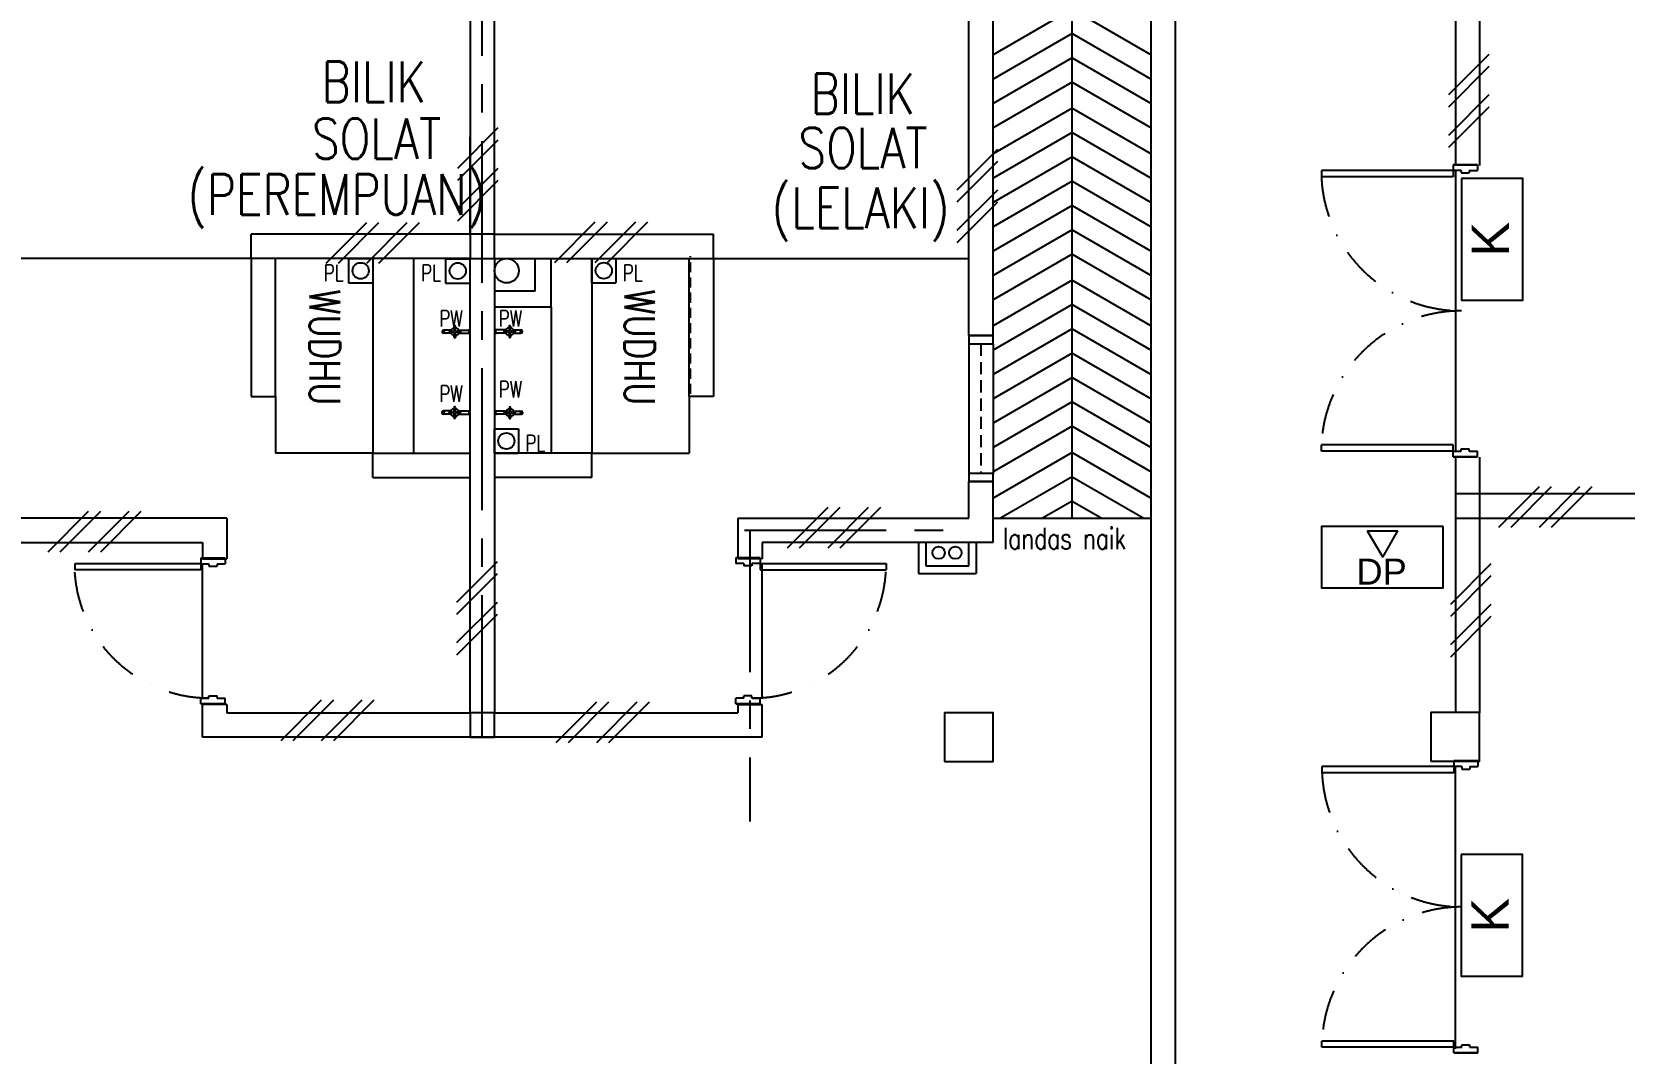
# Model space of a CAD drawing. Header units: millimetres. Extents: x 982 to 80582, y 687 to 58800.
# Drawn here: x 44089 to 53908, y 32335 to 38631 of the extents above; entities that cross this region are included whole.
import ezdxf
from ezdxf.enums import TextEntityAlignment as Align

# ---------------------------------------------------------------- set-up
doc = ezdxf.new("R2010")
doc.units = ezdxf.units.MM
for name, pattern in [('CENTER', [2, 1.25, -0.25, 0.25, -0.25]), ('DASHDOT', [1, 0.5, -0.25, 0, -0.25]), ('HIDDEN', [0.375, 0.25, -0.125])]:
    doc.linetypes.add(name, pattern=pattern)
for name, color, linetype in [('A-ARR', 4, 'Continuous'), ('A-COLUMN', 3, 'Continuous'), ('A-DOOR', 9, 'Continuous'), ('A-DROP', 8, 'Continuous'), ('A-FLR SYM', 13, 'Continuous'), ('A-HIDDEN', 8, 'HIDDEN'), ('A-PTILE', 8, 'Continuous'), ('A-RAIL', 2, 'Continuous'), ('A-ROOMSYM', 3, 'Continuous'), ('A-SANI', 4, 'Continuous'), ('A-STAIR', 2, 'Continuous'), ('A-SYM', 8, 'Continuous'), ('A-TXTBOMBA', 7, 'Continuous'), ('A-WALL', 1, 'Continuous'), ('A-WIN', 9, 'Continuous'), ('A-WLH', 7, 'Continuous'), ('Grid', 8, 'CENTER'), ('M_hd_salursedut', 4, 'Continuous')]:
    doc.layers.add(name, color=color, linetype=linetype)
doc.styles.add('arial', font='arial.ttf')
doc.styles.add('ROMANS', font='romans.shx', dxfattribs={"width": 0.75, "height": 200})
doc.styles.add('style1', font='romans.shx', dxfattribs={"height": 750})

# ---------------------------------------------------------------- blocks, each defined once
blk = doc.blocks.new('A$C05DF19D8')
at = {"color": 8}
for p, q in [((26.3, 117.7), (26.3, 163.7)), ((46.3, 117.7), (46.3, 163.7)), ((21.3, 6), (21.3, 0)), ((21.3, 6), (51.3, 6)), ((26.3, 71.9), (26.3, 6)), ((46.3, 71.9), (46.3, 6)), ((51.3, 6), (51.3, 0)), ((21.3, 0), (51.3, 0)), ((26.3, 0), (46.3, 0))]:
    blk.add_line(p, q, dxfattribs=at)
blk.add_circle((36.3, 94.8), 8.27, dxfattribs=at)
for centre, radius, start, end in [((5, 94.6), 5, 90, 270), ((24.4, 167.5), 70.6, 254.02882, 273.19439), ((36.3, 94.8), 25, 98.52024, 172.38488), ((36.3, 163.7), 10, 0, 180), ((36.3, 151.9), 10, 0, 180), ((36.3, 124.8), 5, 0, 180), ((-36.5, 105.4), 70.6, 357.84559, 15.97118), ((109.2, 105.4), 70.6, 164.02882, 182.15441), ((36.3, 94.8), 25, 7.61512, 81.47976), ((48.2, 167.5), 70.6, 266.80561, 285.97118), ((67.6, 94.6), 5, 270, 90), ((24.4, 21.8), 70.6, 86.7321, 105.97118), ((36.3, 94.8), 25, 188.28016, 262.57073), ((-36.5, 81.6), 70.6, 344.02882, 4.57514), ((36.3, 62.2), 5, 180, 0), ((109.2, 81.6), 70.6, 175.42486, 195.97118), ((36.3, 94.8), 25, 277.42927, 351.71984), ((48.2, 21.8), 70.6, 74.02882, 93.2679)]:
    blk.add_arc(centre, radius, start, end, dxfattribs=at)
blk = doc.blocks.new('A$C49831240')
at = {"layer": 'A-WLH', "color": 8}
for p, q in [((250, 575), (0, 325)), ((250, 500), (0, 250)), ((250, 325), (0, 75)), ((250, 250), (0, 0))]:
    blk.add_line(p, q, dxfattribs=at)
blk = doc.blocks.new('A$C52B244CD')
at = {"layer": 'A-WLH', "color": 8}
for p, q in [((0, 0), (250, 250)), ((75, 0), (325, 250)), ((250, 0), (500, 250)), ((325, 0), (575, 250))]:
    blk.add_line(p, q, dxfattribs=at)
blk = doc.blocks.new('A$C13432639')
at = {"layer": 'A-DOOR', "color": 8, "linetype": 'Continuous'}
for p, q in [((962.2, 1800), (812.2, 1800)), ((812.2, 1800), (812.2, 1765)), ((812.2, 1800), (962.2, 1800)), ((812.2, 1800), (812.2, 1800)), ((962.2, 1800), (962.2, 1765)), ((962.2, 1800), (962.2, 1800)), ((862.2, 1765), (812.2, 1765)), ((862.2, 1765), (862.2, 1750)), ((862.2, 1750), (912.2, 1750)), ((912.2, 1765), (912.2, 1750)), ((912.2, 1765), (962.2, 1765)), ((812.2, 0), (812.2, 35)), ((812.2, 35), (862.2, 35)), ((962.2, 0), (812.2, 0)), ((812.2, 0), (962.2, 0)), ((812.2, 0), (962.2, 0)), ((962.2, 0), (812.2, 0)), ((812.2, 0), (962.2, 0)), ((812.2, 0), (812.2, 0)), ((962.2, 0), (812.2, 0)), ((812.2, 0), (962.2, 0)), ((812.2, 0), (812.2, 0)), ((862.2, 35), (862.2, 50)), ((862.2, 50), (912.2, 50)), ((912.2, 35), (912.2, 50)), ((912.2, 35), (962.2, 35)), ((962.2, 0), (962.2, 35)), ((962.2, 0), (962.2, 0)), ((962.2, 0), (962.2, 0))]:
    blk.add_line(p, q, dxfattribs=at)
at = {"layer": 'A-DOOR', "color": 8}
for p, q in [((812.2, 1765), (0, 1765)), ((0, 1765), (0, 1727)), ((812.2, 1727), (0, 1727)), ((812.2, 1765), (812.2, 1727)), ((812.2, 73), (0, 73)), ((0, 35), (0, 73)), ((812.2, 35), (0, 35)), ((812.2, 35), (812.2, 73))]:
    blk.add_line(p, q, dxfattribs=at)
at = {"layer": 'A-DOOR', "color": 8, "linetype": 'DASHDOT', "ltscale": 500}
for centre, start, end in [((864.2, 1765), 182.51785, 270), ((864.2, 35), 90, 177.48215)]:
    blk.add_arc(centre, 865, start, end, dxfattribs=at)
blk = doc.blocks.new('A$C674C400B')
at = {"layer": 'A-DOOR', "color": 8}
for p, q in [((35, 150), (35, 927.1)), ((35, 927.1), (73, 927.1)), ((73, 150), (73, 927.1)), ((35, 150), (73, 150))]:
    blk.add_line(p, q, dxfattribs=at)
at = {"layer": 'A-DOOR', "color": 8, "linetype": 'Continuous'}
for p, q in [((0, 0), (0, 150)), ((0, 150), (0, 0)), ((0, 150), (35, 150)), ((0, 150), (0, 0)), ((0, 0), (0, 150)), ((0, 150), (0, 0)), ((0, 150), (0, 150)), ((0, 0), (0, 150)), ((0, 150), (0, 0)), ((0, 150), (0, 150)), ((35, 150), (35, 100)), ((35, 100), (50, 100)), ((50, 100), (50, 50)), ((865, 100), (850, 100)), ((850, 100), (850, 50)), ((900, 150), (865, 150)), ((865, 150), (865, 100)), ((900, 150), (900, 0)), ((900, 0), (900, 150)), ((900, 150), (900, 0)), ((900, 150), (900, 0)), ((900, 0), (900, 150)), ((900, 150), (900, 0)), ((900, 150), (900, 150)), ((900, 0), (900, 150)), ((900, 150), (900, 0)), ((900, 150), (900, 150)), ((35, 50), (50, 50)), ((35, 50), (35, 0)), ((865, 50), (850, 50)), ((865, 50), (865, 0)), ((0, 0), (35, 0)), ((0, 0), (0, 0)), ((0, 0), (0, 0)), ((900, 0), (865, 0)), ((900, 0), (900, 0)), ((900, 0), (900, 0))]:
    blk.add_line(p, q, dxfattribs=at)
at = {"layer": 'A-DOOR', "color": 8, "linetype": 'DASHDOT', "ltscale": 500}
blk.add_arc((35, 98), 830, 0.13806, 87.3759, dxfattribs=at)
blk = doc.blocks.new('A$C24AD0B22')
at = {"layer": 'A-SANI', "color": 8}
for p, q in [((0, 150), (150, 150)), ((0, 150), (0, 0)), ((150, 150), (150, 0)), ((0, 0), (150, 0))]:
    blk.add_line(p, q, dxfattribs=at)
blk.add_circle((75, 75), 50, dxfattribs=at)

msp = doc.modelspace()

# ---------------------------------------------------------------- linework, layer by layer
at = {"color": 8}
for p, q in [((45442.1, 37233.1), (43942.1, 37233.1)), ((48292.1, 37233.1), (49867.1, 37233.1)), ((45592.1, 36383.1), (45592.1, 36033.1)), ((48142.1, 36383.1), (48142.1, 36033.1)), ((46192.1, 36033.1), (45592.1, 36033.1)), ((47542.1, 36033.1), (48142.1, 36033.1))]:
    msp.add_line(p, q, dxfattribs=at)
at = {"layer": 'A-ARR', "color": 8}
msp.add_circle((47017.1, 37158.1), 75, dxfattribs=at)
at = {"layer": 'A-COLUMN', "color": 8}
for points in [[(46942.1, 37383.1), (46792.1, 37383.1), (46792.1, 37233.1), (46942.1, 37233.1)], [(53017.1, 35783.1), (52867.1, 35783.1), (52867.1, 35633.1), (53017.1, 35633.1)], [(46942.1, 34433.1), (46792.1, 34433.1), (46792.1, 34283.1), (46942.1, 34283.1)], [(49717.1, 34133.1), (50017.1, 34133.1), (50017.1, 34433.1), (49717.1, 34433.1)], [(52716.5, 34134.4), (53016.5, 34134.4), (53016.5, 34434.4), (52716.5, 34434.4)]]:
    msp.add_lwpolyline(points, close=True, dxfattribs=at)
at = {"layer": 'A-DROP', "color": 8}
for p, q in [((52867.1, 37779.1), (52867.1, 36043.1)), ((46192.1, 37233.1), (46192.1, 36033.1)), ((46442.1, 37233.1), (46442.1, 36033.1)), ((47542.1, 37233.1), (47542.1, 36033.1)), ((47292.1, 36933.1), (47292.1, 36033.1)), ((45142.1, 34518.1), (45142.1, 35348.1)), ((48592.1, 34518.1), (48592.1, 35348.1)), ((52867.1, 32362.1), (52867.1, 34098.1))]:
    msp.add_line(p, q, dxfattribs=at)
at = {"layer": 'A-HIDDEN', "color": 8, "linetype": 'HIDDEN', "ltscale": 250}
msp.add_line((48150.3, 36398.6), (48150.3, 37248.6), dxfattribs=at)
at = {"layer": 'A-PTILE', "color": 8}
for p, q in [((50504.6, 35633.1), (50504.6, 40583.1)), ((50504.6, 38771.9), (50017.1, 38490.4)), ((50504.6, 38771.9), (50992.1, 38490.4)), ((50504.6, 38621.9), (50017.1, 38340.4)), ((50504.6, 38621.9), (50992.1, 38340.4)), ((50504.6, 38471.9), (50017.1, 38190.4)), ((50504.6, 38471.9), (50992.1, 38190.4)), ((50504.6, 38321.9), (50017.1, 38040.4)), ((50504.6, 38321.9), (50992.1, 38040.4)), ((50504.6, 38160.7), (50017.1, 37879.2)), ((50504.6, 38160.7), (50992.1, 37879.2)), ((50504.6, 38010.7), (50017.1, 37729.2)), ((50504.6, 38010.7), (50992.1, 37729.2)), ((50504.6, 37860.7), (50017.1, 37579.2)), ((50504.6, 37860.7), (50992.1, 37579.2)), ((50504.6, 37710.7), (50017.1, 37429.2)), ((50504.6, 37710.7), (50992.1, 37429.2)), ((50504.6, 37560.7), (50017.1, 37279.2)), ((50504.6, 37560.7), (50992.1, 37279.2)), ((50504.6, 37410.7), (50017.1, 37129.2)), ((50504.6, 37410.7), (50992.1, 37129.2)), ((50504.6, 37260.7), (50017.1, 36979.2)), ((50504.6, 37260.7), (50992.1, 36979.2)), ((50504.6, 37099.5), (50017.1, 36818)), ((50504.6, 37099.5), (50992.1, 36818)), ((50504.6, 36949.5), (50017.1, 36668)), ((50504.6, 36949.5), (50992.1, 36668)), ((50504.6, 36799.5), (50017.1, 36518)), ((50504.6, 36799.5), (50992.1, 36518)), ((50504.6, 36649.5), (50017.1, 36368)), ((50504.6, 36649.5), (50992.1, 36368)), ((50504.6, 36499.5), (50017.1, 36218)), ((50504.6, 36499.5), (50992.1, 36218)), ((50504.6, 36349.5), (50017.1, 36068)), ((50504.6, 36349.5), (50992.1, 36068)), ((50504.6, 36199.5), (50017.1, 35918)), ((50504.6, 36199.5), (50992.1, 35918)), ((50504.6, 36038.3), (50017.1, 35756.9)), ((50504.6, 36038.3), (50992.1, 35756.9)), ((50504.6, 35888.3), (50062.5, 35633.1)), ((50504.6, 35888.3), (50946.6, 35633.1)), ((50504.6, 35738.3), (50322.3, 35633.1)), ((50504.6, 35738.3), (50686.8, 35633.1)), ((50017.1, 35633.1), (50992.1, 35633.1))]:
    msp.add_line(p, q, dxfattribs=at)
at = {"layer": 'A-RAIL', "color": 8}
for p, q in [((45442.1, 37233.1), (45442.1, 36383.1)), ((45592.1, 36383.1), (45592.1, 37233.1)), ((48142.1, 36383.1), (48142.1, 37233.1)), ((48292.1, 37233.1), (48292.1, 36383.1)), ((45442.1, 36383.1), (45592.1, 36383.1)), ((48292.1, 36383.1), (48142.1, 36383.1)), ((46192.1, 35883.1), (46192.1, 36033.1)), ((46192.1, 36033.1), (46792.1, 36033.1)), ((47542.1, 36033.1), (46942.1, 36033.1)), ((47542.1, 35883.1), (47542.1, 36033.1)), ((46192.1, 35883.1), (46792.1, 35883.1)), ((47542.1, 35883.1), (46942.1, 35883.1))]:
    msp.add_line(p, q, dxfattribs=at)
at = {"layer": 'A-STAIR', "color": 8}
for p, q in [((50992.1, 31433.1), (50992.1, 40583.1)), ((51142.1, 18833.1), (51142.1, 40583.1))]:
    msp.add_line(p, q, dxfattribs=at)
at = {"layer": 'A-TXTBOMBA', "color": 8}
for p, q in [((52323.3, 35555.6), (52419.1, 35392.5)), ((52323.3, 35555.6), (52511.7, 35555.6)), ((52419.1, 35392.5), (52511.7, 35555.6))]:
    msp.add_line(p, q, dxfattribs=at)
at = {"layer": 'A-TXTBOMBA', "color": 7}
for points in [[(52904.5, 37727.7), (52904.5, 36977.7), (53282.3, 36977.7), (53282.3, 37727.7)], [(52903.1, 33559.7), (52903.1, 32809.7), (53280.9, 32809.7), (53280.9, 33559.7)]]:
    msp.add_lwpolyline(points, close=True, dxfattribs=at)
at = {"layer": 'A-TXTBOMBA', "color": 8}
msp.add_lwpolyline([(52792.5, 35581.3), (52042.5, 35581.3), (52042.5, 35203.4), (52792.5, 35203.4)], close=True, dxfattribs=at)
at = {"layer": 'A-WALL', "color": 8}
for p, q in [((52867.1, 41558.1), (52867.1, 37808.1)), ((53017.1, 37808.1), (53017.1, 41558.1)), ((46942.1, 37383.1), (46942.1, 40733.1)), ((46792.1, 40583.1), (46792.1, 37383.1)), ((49867.1, 36758.1), (49867.1, 39583.1)), ((50017.1, 36758.1), (50017.1, 39583.1)), ((46792.1, 37383.1), (46792.1, 37983.1)), ((45442.1, 37233.1), (45442.1, 37383.1)), ((46792.1, 37383.1), (45442.1, 37383.1)), ((46942.1, 37383.1), (48292.1, 37383.1)), ((48292.1, 37233.1), (48292.1, 37383.1)), ((46792.1, 37233.1), (45442.1, 37233.1)), ((46792.1, 34433.1), (46792.1, 37233.1)), ((46942.1, 37233.1), (46942.1, 34433.1)), ((46942.1, 37233.1), (48292.1, 37233.1)), ((47192.1, 37033.1), (47192.1, 37233.1)), ((47292.1, 36933.1), (47292.1, 37233.1)), ((47192.1, 37033.1), (46942.1, 37033.1)), ((47292.1, 36933.1), (46942.1, 36933.1)), ((52867.1, 36008.1), (52867.1, 34433.1)), ((53017.1, 35783.1), (53017.1, 36008.1)), ((49867.1, 35633.1), (49867.1, 35858.1)), ((50017.1, 35483.1), (50017.1, 35858.1)), ((61717.1, 35783.1), (53017.1, 35783.1)), ((45292.1, 35633.1), (43942.1, 35633.1)), ((45292.1, 35633.1), (45292.1, 35383.1)), ((48442.1, 35633.1), (48442.1, 35383.1)), ((48442.1, 35633.1), (49867.1, 35633.1)), ((53017.1, 34433.1), (53017.1, 35633.1)), ((53017.1, 35633.1), (61717.1, 35633.1)), ((43942.1, 35483.1), (45142.1, 35483.1)), ((45142.1, 35483.1), (45142.1, 35383.1)), ((48592.1, 35483.1), (48592.1, 35383.1)), ((50017.1, 35483.1), (48592.1, 35483.1)), ((49557.5, 35483.1), (49557.5, 35292.7)), ((49601.9, 35483.1), (49601.9, 35339.3)), ((49867.1, 35339.3), (49867.1, 35483.1)), ((49911.4, 35483.1), (49911.4, 35292.7)), ((45142.1, 35383.1), (45292.1, 35383.1)), ((48592.1, 35383.1), (48442.1, 35383.1)), ((49557.5, 35292.7), (49911.4, 35292.7)), ((49601.9, 35339.3), (49867.1, 35339.3)), ((45142.1, 34283.1), (45142.1, 34483.1)), ((45292.1, 34483.1), (45142.1, 34483.1)), ((45292.1, 34483.1), (45292.1, 34433.1)), ((48442.1, 34483.1), (48442.1, 34433.1)), ((48442.1, 34483.1), (48592.1, 34483.1)), ((48592.1, 34283.1), (48592.1, 34483.1)), ((45292.1, 34433.1), (46792.1, 34433.1)), ((46942.1, 34433.1), (48442.1, 34433.1)), ((48592.1, 34283.1), (45142.1, 34283.1))]:
    msp.add_line(p, q, dxfattribs=at)
at = {"layer": 'A-WALL', "color": 8, "linetype": 'Continuous', "ltscale": 900}
for p, q in [((50017.1, 36758.1), (49867.1, 36758.1)), ((49867.1, 36758.1), (50017.1, 36758.1)), ((49867.1, 35858.1), (50017.1, 35858.1)), ((50017.1, 35858.1), (49867.1, 35858.1))]:
    msp.add_line(p, q, dxfattribs=at)
at = {"layer": 'A-WIN', "color": 8}
for p, q in [((49867.1, 36708.1), (49867.1, 35908.1)), ((50017.1, 36708.1), (50017.1, 35908.1))]:
    msp.add_line(p, q, dxfattribs=at)
at = {"layer": 'A-WIN', "color": 8, "linetype": 'HIDDEN', "ltscale": 300}
msp.add_line((49942.1, 36708.1), (49942.1, 35908.1), dxfattribs=at)
at = {"layer": 'A-WIN', "color": 8, "linetype": 'Continuous'}
for points in [[(50017.1, 36708.1), (50017.1, 36758.1), (49867.1, 36758.1), (49867.1, 36708.1)], [(49867.1, 35908.1), (49867.1, 35858.1), (50017.1, 35858.1), (50017.1, 35908.1)]]:
    msp.add_lwpolyline(points, close=True, dxfattribs=at)
at = {"layer": 'A-WLH', "color": 8}
for p, q in [((45904.5, 37204.8), (46154.5, 37454.8)), ((45979.5, 37204.8), (46229.5, 37454.8)), ((46154.5, 37204.8), (46404.5, 37454.8)), ((46229.5, 37204.8), (46479.5, 37454.8)), ((47313.3, 37209), (47563.3, 37459)), ((47388.3, 37209), (47638.3, 37459)), ((47563.3, 37209), (47813.3, 37459)), ((47638.3, 37209), (47888.3, 37459)), ((45626.2, 34262.3), (45876.2, 34512.3)), ((45701.2, 34262.3), (45951.2, 34512.3)), ((45876.2, 34262.3), (46126.2, 34512.3)), ((45951.2, 34262.3), (46201.2, 34512.3)), ((47322.7, 34249.5), (47572.7, 34499.5)), ((47397.7, 34249.5), (47647.7, 34499.5)), ((47572.7, 34249.5), (47822.7, 34499.5)), ((47647.7, 34249.5), (47897.7, 34499.5))]:
    msp.add_line(p, q, dxfattribs=at)
at = {"layer": 'Grid', "color": 8, "ltscale": 700}
for p, q in [((46867.1, 34283.1), (46867.1, 52865.5)), ((48483, 35558.1), (49867.1, 35558.1)), ((48517.1, 35558.1), (48517.1, 33762.6))]:
    msp.add_line(p, q, dxfattribs=at)
at = {"layer": 'M_hd_salursedut', "color": 8}
for centre in [(49680.9, 35419.8), (49783.7, 35419.8)]:
    msp.add_circle(centre, 38.1, dxfattribs=at)

# ---------------------------------------------------------------- block references
at = {"layer": 'A-ARR', "color": 8}
for p in [(46041.6, 37083), (46640.6, 37082.1), (47540.8, 37084), (46940.5, 36033.5)]:
    msp.add_blockref('A$C24AD0B22', p, dxfattribs=at)
for p, rotation in [((46792.5, 36746.3), 90), ((46941.7, 36819.6), 270), ((46791.2, 36247.5), 90), ((46942.8, 36319.6), 270)]:
    msp.add_blockref('A$C05DF19D8', p, dxfattribs=dict(at, rotation=rotation))
at = {"layer": 'A-DOOR', "color": 8}
for p in [(52040.8, 36011.1), (52044.6, 32336)]:
    msp.add_blockref('A$C13432639', p, dxfattribs=at)
at = {"layer": 'A-DOOR', "color": 8, "xscale": -1, "rotation": 90}
msp.add_blockref('A$C674C400B', (45281.3, 35387.2), dxfattribs=at)
at = {"layer": 'A-DOOR', "color": 8, "rotation": 270}
msp.add_blockref('A$C674C400B', (48429.4, 35388), dxfattribs=at)
at = {"layer": 'A-WLH', "color": 8}
for name, p in [('A$C49831240', (52824.6, 37917.2)), ('A$C49831240', (46713.2, 37464.1)), ('A$C49831240', (49793.7, 37331)), ('A$C52B244CD', (53135.7, 35577.5)), ('A$C52B244CD', (44189.4, 35425.7)), ('A$C52B244CD', (48748.9, 35450.6)), ('A$C49831240', (46708, 34788.7)), ('A$C49831240', (52836.6, 34776.4))]:
    msp.add_blockref(name, p, dxfattribs=at)

# ---------------------------------------------------------------- texts
at = {"layer": 'A-FLR SYM', "color": 8, "style": 'ROMANS', "width": 0.75}
msp.add_text('landas naik', height=131.25, dxfattribs=at).set_placement((50076.3, 35442.6))
at = {"layer": 'A-ROOMSYM', "color": 8, "style": 'style1', "width": 0.8}
for s, p in [('BILIK ', (46266.3, 38198.4)), ('BILIK ', (49281.5, 38125)), ('SOLAT', (46215.2, 37847.9)), ('SOLAT', (49214.5, 37790.4)), ('(PEREMPUAN)', (45970.2, 37503.2)), ('(LELAKI)', (49200, 37421.8))]:
    msp.add_text(s, height=250, dxfattribs=at).set_placement(p, align=Align.CENTER)
for p in [(45802.3, 36685.4), (47744.3, 36685.4)]:
    msp.add_text('WUDHU', height=187.5, rotation=270, dxfattribs=at).set_placement(p, align=Align.CENTER)
at = {"layer": 'A-SYM', "color": 8, "linetype": 'HIDDEN', "ltscale": 500, "style": 'ROMANS', "width": 0.75}
for s, p in [('PL', (45890.2, 37094.6)), ('PL', (46490.2, 37094.6)), ('PL', (47733.4, 37094.6)), ('PW', (46602, 36813.9)), ('PW', (46968.4, 36813.9)), ('PW', (46602, 36350.1)), ('PW', (46968.4, 36377.5)), ('PL', (47133.4, 36044.6))]:
    msp.add_text(s, height=100, dxfattribs=at).set_placement(p)
at = {"layer": 'A-TXTBOMBA', "color": 7, "style": 'arial'}
for p in [(53198, 37244.9), (53196.6, 33076.9)]:
    msp.add_text('K', height=230.5, rotation=90, dxfattribs=at).set_placement(p)
at = {"layer": 'A-TXTBOMBA', "color": 8, "style": 'arial'}
msp.add_text('DP', height=160, dxfattribs=at).set_placement((52257.3, 35223.3))

doc.saveas('drawing.dxf')
